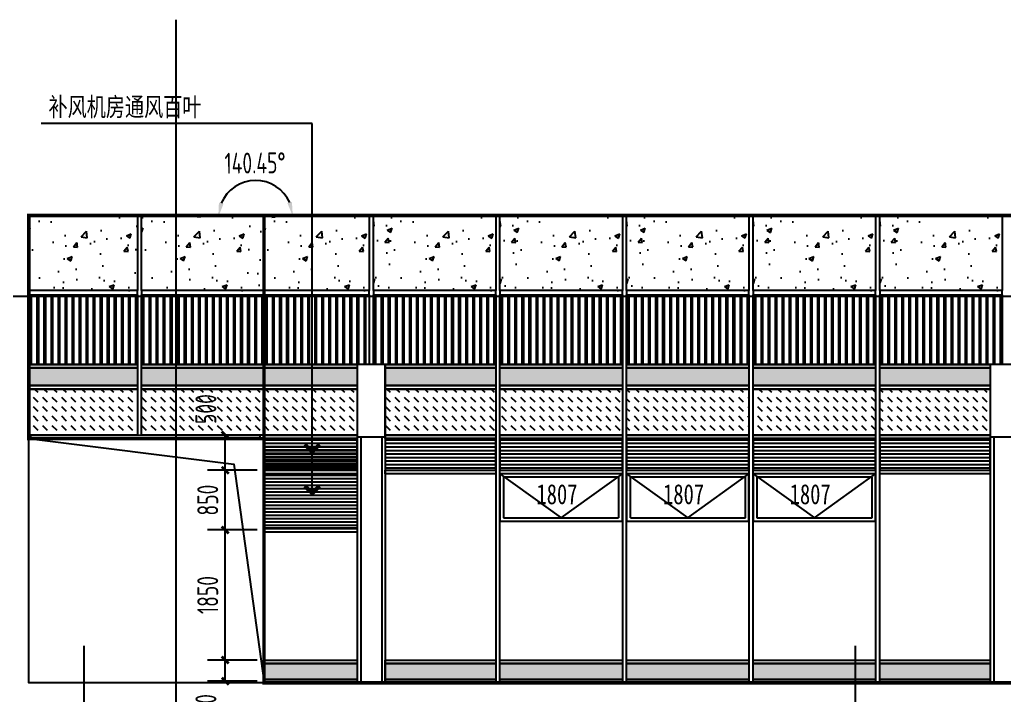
# Model space of a CAD drawing. Extents: x 72637 to 526294, y -245768 to 30884.
# Drawn here: x 334415 to 348413, y -105235 to -95624 of the extents above; entities that cross this region are included whole.
import ezdxf

# ---------------------------------------------------------------- set-up
doc = ezdxf.new("R2010")
doc.units = 0
doc.header["$LTSCALE"] = 10
doc.header["$MEASUREMENT"] = 0
doc.linetypes.add('DASH', pattern=[0.35, 0.25, -0.1])
for name, color, linetype in [('$1$05-填充_天正', 26, 'Continuous'), ('01-标注_尺寸', 124, 'Continuous'), ('01-标注_符号', 200, 'Continuous'), ('01-标注_轴线坐标', 132, 'Continuous'), ('02-TEXT_标注', 130, 'Continuous'), ('05-填充_156', 156, 'Continuous'), ('05-填充_168', 168, 'Continuous'), ('A-C_玻璃幕墙', 140, 'Continuous'), ('A-C_窗', 140, 'Continuous'), ('E-立面轮廓', 241, 'Continuous')]:
    doc.layers.add(name, color=color, linetype=linetype)
doc.layers.add('04-不打印_辅助线', color=165, linetype='Continuous', plot=False)
doc.layers.add('DIM_MODI', color=6, linetype='Continuous', plot=False)
doc.styles.add('_TCH_DIM_T3', font='ROS1', dxfattribs={"width": 0.8, "bigfont": 'JD'})
doc.styles.add('_TCH_LABEL', font='', dxfattribs={"width": 0.75})
doc.styles.add('logo-3', font='', dxfattribs={"width": 0.8})
doc.styles.get("Standard").update_dxf_attribs({"font": 'STXIHEI.TTF', "width": 0.75})
doc.styles.get('_TCH_LABEL').set_extended_font_data('SimSun')
doc.styles.get('logo-3').set_extended_font_data('SimSun')
doc.dimstyles.new('_TCH_ARCH&&100', dxfattribs={"dimtxt": 297.5, "dimasz": 100, "dimexe": 250, "dimexo": 300, "dimgap": 100, "dimtad": 1, "dimdec": 0, "dimzin": 0, "dimdsep": 46, "dimtxsty": '_TCH_DIM_T3', "dimblk": 'ARCHTICK', "dimcen": 0.09, "dimclrt": 7, "dimazin": 2, "dimtfac": 1, "dimtdec": 0, "dimtix": 1, "dimtmove": 2, "dimatfit": 3, "dimfxl": 0, "dimtolj": 1, "dimtzin": 0, "dimarcsym": 0})
doc.dimstyles.new('_TCH_ARROW&&100', dxfattribs={"dimtxt": 297.5, "dimasz": 200, "dimexe": 250, "dimexo": 300, "dimgap": 100, "dimtad": 1, "dimdec": 0, "dimzin": 0, "dimdsep": 46, "dimtxsty": '_TCH_DIM_T3', "dimcen": 0.09, "dimclrt": 7, "dimazin": 2, "dimtfac": 1, "dimtdec": 0, "dimtix": 1, "dimtmove": 2, "dimatfit": 3, "dimfxl": 0, "dimtolj": 1, "dimtzin": 0, "dimarcsym": 0})
doc.dimstyles.new('副本 ISO-1', dxfattribs={"dimtxt": 2.5, "dimasz": 1.5, "dimexe": 1.25, "dimexo": 0.625, "dimtad": 1, "dimdec": 0, "dimtxsty": 'logo-3', "dimblk": 'ARCHTICK', "dimcen": 2.5, "dimdle": 1, "dimadec": 0, "dimazin": 0, "dimtfac": 1, "dimtdec": 0, "dimtix": 1, "dimtmove": 0, "dimatfit": 3, "dimldrblk": 'AR', "dimfxl": 0, "dimarcsym": 0})

# ---------------------------------------------------------------- blocks, each defined once
blk = doc.blocks.new('*U265')
at = {"layer": 'A-C_玻璃幕墙'}
blk.add_lwpolyline([(-30, 2265), (-30, -2265), (30, -2265), (30, 2265)], dxfattribs=at)
blk = doc.blocks.new('*U266')
at = {"layer": 'A-C_玻璃幕墙', "color": 0, "linetype": 'ByBlock', "lineweight": -2, "transparency": 16777216}
for p in [(0, 0), (1800, 0), (3600, 0), (5400, 0)]:
    blk.add_blockref('*U265', p, dxfattribs=at)
blk = doc.blocks.new('A$C2E0A5E3B')
blk.add_lwpolyline([(-5, 0), (1735, 0), (1735, 675), (-5, 675)], close=True)
for points in [[(-5, 675), (865, 50)], [(865, 50), (1735, 675)]]:
    blk.add_lwpolyline(points)
at = {"linetype": 'DASH'}
blk.add_lwpolyline([(45, 50), (1685, 50), (1685, 625), (45, 625)], close=True, dxfattribs=at)
at = {"layer": '04-不打印_辅助线', "width": 0.75}
blk.add_text('1807', height=285.4, dxfattribs=at).set_placement((514, 242))
blk = doc.blocks.new('*U267')
at = {"layer": 'A-C_窗'}
blk.add_blockref('A$C2E0A5E3B', (-865, -337.5), dxfattribs=at)
blk = doc.blocks.new('*U268')
at = {"layer": 'A-C_窗', "color": 0, "linetype": 'ByBlock', "lineweight": -2, "transparency": 16777216}
blk.add_blockref('*U267', (0, 0), dxfattribs=at)
blk = doc.blocks.new('*U269')
at = {"layer": 'A-C_窗'}
blk.add_blockref('A$C2E0A5E3B', (-865, -337.5), dxfattribs=at)
blk = doc.blocks.new('*U270')
at = {"layer": 'A-C_窗', "color": 0, "linetype": 'ByBlock', "lineweight": -2, "transparency": 16777216}
blk.add_blockref('*U269', (0, 0), dxfattribs=at)
blk = doc.blocks.new('*U271')
at = {"layer": 'A-C_窗'}
blk.add_blockref('A$C2E0A5E3B', (-865, -337.5), dxfattribs=at)
blk = doc.blocks.new('*U272')
at = {"layer": 'A-C_窗', "color": 0, "linetype": 'ByBlock', "lineweight": -2, "transparency": 16777216}
blk.add_blockref('*U271', (0, 0), dxfattribs=at)
blk = doc.blocks.new('jtdyy')
at = {"layer": '05-填充_168'}
h = blk.add_hatch(color=256, dxfattribs=at)
h.dxf.hatch_style = 1
h.paths.add_polyline_path([(1570, 50), (0, 50), (0, 275), (1570, 275)])
for points in [[(1570, 275), (0, 275), (0, 325), (1570, 325)], [(1570, 50), (0, 50), (0, 275), (1570, 275)], [(1570, 0), (0, 0), (0, 50), (1570, 50)]]:
    blk.add_lwpolyline(points, close=True)
blk = doc.blocks.new('jhtdrjytd')
at = {"layer": '05-填充_156'}
h = blk.add_hatch(dxfattribs=at)
h.set_pattern_fill('_USER', color=256, scale=50, pattern_type=0)
h.set_pattern_definition([(0, (770, 50), (0, 50), [])])
h.paths.add_polyline_path([(0, 50), (1570, 50), (1570, 500), (0, 500)])
at = {"layer": '05-填充_168'}
h = blk.add_hatch(color=256, dxfattribs=at)
h.dxf.hatch_style = 1
h.paths.add_polyline_path([(1570, 1255), (0, 1255), (0, 1505), (1570, 1505)])
for points in [[(1570, 1505), (0, 1505), (0, 1555), (1570, 1555)], [(1570, 1255), (0, 1255), (0, 1505), (1570, 1505)], [(1570, 1205), (0, 1205), (0, 1255), (1570, 1255)], [(1570, 500), (0, 500), (0, 550), (1570, 550)], [(0, 50), (1570, 50), (1570, 500), (0, 500)], [(1570, 0), (0, 0), (0, 50), (1570, 50)]]:
    blk.add_lwpolyline(points, close=True)
blk = doc.blocks.new('*U273')
at = {"layer": 'A-C_玻璃幕墙'}
for name, p in [('jhtdrjytd', (-785, 710)), ('jtdyy', (-785, -2265))]:
    blk.add_blockref(name, p, dxfattribs=at)
blk = doc.blocks.new('*U274')
at = {"layer": 'A-C_玻璃幕墙', "color": 0, "linetype": 'ByBlock', "lineweight": -2, "transparency": 16777216}
for p in [(0, 0), (7030, 0)]:
    blk.add_blockref('*U273', p, dxfattribs=at)
blk = doc.blocks.new('jhkuyfuk')
blk.add_lwpolyline([(-200, 0), (200, 0), (200, 4530), (-200, 4530)], close=True)
for points in [[(-200, 3500), (200, 3500)], [(-150, 3500), (-150, 0)], [(150, 3500), (150, 0)]]:
    blk.add_lwpolyline(points)
blk = doc.blocks.new('*U275')
at = {"layer": 'A-C_玻璃幕墙', "rotation": 201.4591234524463}
blk.add_blockref('jhkuyfuk', (-829, 2108), dxfattribs=at)
blk = doc.blocks.new('*U276')
at = {"color": 0, "linetype": 'ByBlock', "lineweight": -2, "transparency": 16777216}
for p in [(0, 0), (-8376, -3293)]:
    blk.add_blockref('*U275', p, dxfattribs=at)
blk = doc.blocks.new('*U252')
at = {"layer": '05-填充_156'}
h = blk.add_hatch(dxfattribs=at)
h.set_pattern_fill('_USER', color=256, scale=100, angle=90, pattern_type=0)
h.set_pattern_definition([(90, (-185.51, 940), (-100, 6e-15), [])])
h.paths.add_polyline_path([(0, 990), (1494, 990), (1494, 0), (0, 0)])
h = blk.add_hatch(dxfattribs=at)
h.set_pattern_fill('_USER', color=256, scale=100, angle=90, pattern_type=0)
h.set_pattern_definition([(90, (-165.51, 940), (-100, 6e-15), [])])
h.paths.add_polyline_path([(0, 990), (1494, 990), (1494, 0), (0, 0)])
for points in [[(1494, 1050), (0, 1050), (0, 2120), (1494, 2120)], [(0, 990), (1494, 990), (1494, 1050), (0, 1050)], [(0, 990), (1494, 990), (1494, 0), (0, 0)]]:
    blk.add_lwpolyline(points, close=True)
blk = doc.blocks.new('*U253')
at = {"layer": '05-填充_168'}
h = blk.add_hatch(color=256, dxfattribs=at)
h.dxf.hatch_style = 1
h.paths.add_polyline_path([(1324, 50), (0, 50), (0, 275), (1324, 275)])
for points in [[(1324, 275), (0, 275), (0, 325), (1324, 325)], [(1324, 50), (0, 50), (0, 275), (1324, 275)], [(1324, 0), (0, 0), (0, 50), (1324, 50)]]:
    blk.add_lwpolyline(points, close=True)
blk = doc.blocks.new('*U254')
at = {"layer": '05-填充_156'}
h = blk.add_hatch(dxfattribs=at)
h.set_pattern_fill('_USER', color=256, scale=50, pattern_type=0)
h.set_pattern_definition([(0, (524.485, 50), (0, 50), [])])
h.paths.add_polyline_path([(0, 50), (1324, 50), (1324, 500), (0, 500)])
at = {"layer": '05-填充_168'}
h = blk.add_hatch(color=256, dxfattribs=at)
h.dxf.hatch_style = 1
h.paths.add_polyline_path([(1324, 1255), (0, 1255), (0, 1505), (1324, 1505)])
for points in [[(1324, 1505), (0, 1505), (0, 1555), (1324, 1555)], [(1324, 1255), (0, 1255), (0, 1505), (1324, 1505)], [(1324, 1205), (0, 1205), (0, 1255), (1324, 1255)], [(1324, 500), (0, 500), (0, 550), (1324, 550)], [(0, 50), (1324, 50), (1324, 500), (0, 500)], [(1324, 0), (0, 0), (0, 50), (1324, 50)]]:
    blk.add_lwpolyline(points, close=True)
blk = doc.blocks.new('*U234')
at = {"layer": '05-填充_156'}
h = blk.add_hatch(dxfattribs=at)
h.set_pattern_fill('_USER', color=256, scale=100, angle=90, pattern_type=0)
h.set_pattern_definition([(90, (60, 940), (-100, 6e-15), [])])
h.paths.add_polyline_path([(0, 990), (1740, 990), (1740, 0), (0, 0)])
h = blk.add_hatch(dxfattribs=at)
h.set_pattern_fill('_USER', color=256, scale=100, angle=90, pattern_type=0)
h.set_pattern_definition([(90, (80, 940), (-100, 6e-15), [])])
h.paths.add_polyline_path([(0, 990), (1740, 990), (1740, 0), (0, 0)])
for points in [[(1740, 1050), (0, 1050), (0, 2120), (1740, 2120)], [(0, 990), (1740, 990), (1740, 1050), (0, 1050)], [(0, 990), (1740, 990), (1740, 0), (0, 0)]]:
    blk.add_lwpolyline(points, close=True)
blk = doc.blocks.new('*U148')
at = {"layer": '05-填充_156'}
h = blk.add_hatch(dxfattribs=at)
h.set_pattern_fill('DASH', color=256, scale=100, angle=315)
h.set_pattern_definition([(315, (-155019.49, 99447.835), (134.70384, -3e-14), [95.25, -95.25])])
h.paths.add_polyline_path([(0, 655), (1570, 655), (1570, 0), (0, 0)])
blk.add_lwpolyline([(0, 655), (1570, 655), (1570, 0), (0, 0)], close=True)
blk = doc.blocks.new('*U392')
at = {"layer": '05-填充_156'}
h = blk.add_hatch(dxfattribs=at)
h.set_pattern_fill('DASH', color=256, scale=100, angle=315)
h.set_pattern_definition([(315, (-155265, 99447.835), (134.70384, -3e-14), [95.25, -95.25])])
h.paths.add_polyline_path([(0, 655), (1324, 655), (1324, 0), (0, 0)])
blk.add_lwpolyline([(0, 655), (1324, 655), (1324, 0), (0, 0)], close=True)
blk = doc.blocks.new('*U394')
at = {"layer": '05-填充_156'}
h = blk.add_hatch(dxfattribs=at)
h.set_pattern_fill('DASH', color=256, scale=100, angle=315)
h.set_pattern_definition([(315, (-154849.49, 99447.835), (134.70384, -3e-14), [95.25, -95.25])])
h.paths.add_polyline_path([(0, 655), (1740, 655), (1740, 0), (0, 0)])
blk.add_lwpolyline([(0, 655), (1740, 655), (1740, 0), (0, 0)], close=True)
blk = doc.blocks.new('*U407')
at = {"layer": '05-填充_156'}
h = blk.add_hatch(dxfattribs=at)
h.set_pattern_fill('_USER', color=256, scale=100, angle=90, pattern_type=0)
h.set_pattern_definition([(90, (-135.19, 940), (-100, 6e-15), [])])
h.paths.add_polyline_path([(0, 990), (1545, 990), (1545, 0), (0, 0)])
h = blk.add_hatch(dxfattribs=at)
h.set_pattern_fill('_USER', color=256, scale=100, angle=90, pattern_type=0)
h.set_pattern_definition([(90, (-115.19, 940), (-100, 6e-15), [])])
h.paths.add_polyline_path([(0, 990), (1545, 990), (1545, 0), (0, 0)])
for points in [[(1545, 1050), (0, 1050), (0, 2120), (1545, 2120)], [(0, 990), (1545, 990), (1545, 1050), (0, 1050)], [(0, 990), (1545, 990), (1545, 0), (0, 0)]]:
    blk.add_lwpolyline(points, close=True)
blk = doc.blocks.new('*U406')
at = {"layer": '05-填充_156'}
h = blk.add_hatch(dxfattribs=at)
h.set_pattern_fill('DASH', color=256, scale=100, angle=315)
h.set_pattern_definition([(315, (-155044.68, 99447.835), (134.70384, -3e-14), [95.25, -95.25])])
h.paths.add_polyline_path([(0, 655), (1545, 655), (1545, 0), (0, 0)])
blk.add_lwpolyline([(0, 655), (1545, 655), (1545, 0), (0, 0)], close=True)
blk = doc.blocks.new('*U409')
at = {"layer": '05-填充_168'}
h = blk.add_hatch(color=256, dxfattribs=at)
h.dxf.hatch_style = 1
h.paths.add_polyline_path([(-190225, 31814), (-191770, 31814), (-191770, 32064), (-190225, 32064)])
for points in [[(-190225, 32064), (-191770, 32064), (-191770, 32114), (-190225, 32114)], [(-190225, 31814), (-191770, 31814), (-191770, 32064), (-190225, 32064)], [(-190225, 31764), (-191770, 31764), (-191770, 31814), (-190225, 31814)]]:
    blk.add_lwpolyline(points, close=True)
blk = doc.blocks.new('*U410')
at = {"layer": '05-填充_168'}
h = blk.add_hatch(color=256, dxfattribs=at)
h.dxf.hatch_style = 1
h.paths.add_polyline_path([(-190030, 31814), (-191770, 31814), (-191770, 32064), (-190030, 32064)])
for points in [[(-190030, 32064), (-191770, 32064), (-191770, 32114), (-190030, 32114)], [(-190030, 31814), (-191770, 31814), (-191770, 32064), (-190030, 32064)], [(-190030, 31764), (-191770, 31764), (-191770, 31814), (-190030, 31814)]]:
    blk.add_lwpolyline(points, close=True)
blk = doc.blocks.new('*U430')
at = {"layer": 'A-C_玻璃幕墙', "rotation": 201.4591234524463}
blk.add_blockref('jhkuyfuk', (-829, 2108), dxfattribs=at)
blk = doc.blocks.new('*U431')
at = {"color": 0, "linetype": 'ByBlock', "lineweight": -2, "transparency": 16777216}
blk.add_blockref('*U430', (0, 0), dxfattribs=at)
blk = doc.blocks.new('*U167')
at = {"layer": '05-填充_168'}
h = blk.add_hatch(color=256, dxfattribs=at)
h.dxf.hatch_style = 1
h.paths.add_polyline_path([(1740, 50), (0, 50), (0, 275), (1740, 275)])
for points in [[(1740, 275), (0, 275), (0, 325), (1740, 325)], [(1740, 50), (0, 50), (0, 275), (1740, 275)], [(1740, 0), (0, 0), (0, 50), (1740, 50)]]:
    blk.add_lwpolyline(points, close=True)
blk = doc.blocks.new('*U190')
at = {"layer": '05-填充_156'}
h = blk.add_hatch(dxfattribs=at)
h.set_pattern_fill('_USER', color=256, scale=50, pattern_type=0)
h.set_pattern_definition([(0, (940, 50), (0, 50), [])])
h.paths.add_polyline_path([(0, 50), (1740, 50), (1740, 500), (0, 500)])
at = {"layer": '05-填充_168'}
h = blk.add_hatch(color=256, dxfattribs=at)
h.dxf.hatch_style = 1
h.paths.add_polyline_path([(1740, 1255), (0, 1255), (0, 1505), (1740, 1505)])
for points in [[(1740, 1505), (0, 1505), (0, 1555), (1740, 1555)], [(1740, 1255), (0, 1255), (0, 1505), (1740, 1505)], [(1740, 1205), (0, 1205), (0, 1255), (1740, 1255)], [(1740, 500), (0, 500), (0, 550), (1740, 550)], [(0, 50), (1740, 50), (1740, 500), (0, 500)], [(1740, 0), (0, 0), (0, 50), (1740, 50)]]:
    blk.add_lwpolyline(points, close=True)
blk = doc.blocks.new('*U144')
at = {"layer": '05-填充_156'}
h = blk.add_hatch(dxfattribs=at)
h.set_pattern_fill('DASH', color=256, scale=100, angle=315)
h.set_pattern_definition([(315, (-154849.49, 99447.835), (134.70384, -3e-14), [95.25, -95.25])])
h.paths.add_polyline_path([(0, 655), (1740, 655), (1740, 0), (0, 0)])
blk.add_lwpolyline([(0, 655), (1740, 655), (1740, 0), (0, 0)], close=True)
blk = doc.blocks.new('*U2242')
at = {"layer": 'A-C_玻璃幕墙'}
for name, p in [('*U190', (-870, 710)), ('*U144', (-870, 1260)), ('*U167', (-870, -2265))]:
    blk.add_blockref(name, p, dxfattribs=at)
blk = doc.blocks.new('*U2243')
at = {"color": 0, "linetype": 'ByBlock', "lineweight": -2, "transparency": 16777216}
for p in [(0, 0), (1800, 0), (3600, 0)]:
    blk.add_blockref('*U2242', p, dxfattribs=at)
blk = doc.blocks.new('_ArchTick')
at = {"color": 0, "linetype": 'ByBlock', "const_width": 0.4}
blk.add_lwpolyline([(-0.5, -0.5), (0.5, 0.5)], dxfattribs=at)
blk = doc.blocks.new('*X11')
at = {"color": 0}
for p, q in [((-1012.3116, 1692.7221), (-1012.3116, 1692.7226)), ((-1012.3115, 1692.7227), (-1012.2838, 1692.7227)), ((-1012.3111, 1692.7217), (-1012.2828, 1692.7217)), ((-1012.3106, 1692.7211), (-1012.3106, 1692.7236)), ((-1012.3105, 1692.7237), (-1012.2848, 1692.7237)), ((-1012.3101, 1692.7207), (-1012.2818, 1692.7207)), ((-1012.3096, 1692.7201), (-1012.3096, 1692.7246)), ((-1012.3095, 1692.7247), (-1012.2858, 1692.7247)), ((-1012.3091, 1692.7197), (-1012.2808, 1692.7197)), ((-1012.3086, 1692.7191), (-1012.3086, 1692.7256)), ((-1012.3085, 1692.7257), (-1012.2868, 1692.7257)), ((-1012.3081, 1692.7187), (-1012.2798, 1692.7187)), ((-1012.3076, 1692.7181), (-1012.3076, 1692.7266)), ((-1012.3075, 1692.7267), (-1012.2878, 1692.7267)), ((-1012.3071, 1692.7177), (-1012.2788, 1692.7177)), ((-1012.3066, 1692.7171), (-1012.3066, 1692.7276)), ((-1012.3065, 1692.7277), (-1012.2888, 1692.7277)), ((-1012.3061, 1692.7167), (-1012.2778, 1692.7167)), ((-1012.3056, 1692.7161), (-1012.3056, 1692.7286)), ((-1012.3055, 1692.7287), (-1012.2898, 1692.7287)), ((-1012.3051, 1692.7157), (-1012.2768, 1692.7157)), ((-1012.3046, 1692.7151), (-1012.3046, 1692.7296)), ((-1012.3045, 1692.7297), (-1012.2908, 1692.7297)), ((-1012.3041, 1692.7147), (-1012.2758, 1692.7147)), ((-1012.3036, 1692.7141), (-1012.3036, 1692.7306)), ((-1012.3035, 1692.7307), (-1012.2918, 1692.7307)), ((-1012.3031, 1692.7137), (-1012.2748, 1692.7137)), ((-1012.3026, 1692.7131), (-1012.3026, 1692.7316)), ((-1012.3025, 1692.7317), (-1012.2928, 1692.7317)), ((-1012.3021, 1692.7127), (-1012.2738, 1692.7127)), ((-1012.3016, 1692.7121), (-1012.3016, 1692.7326)), ((-1012.3015, 1692.7327), (-1012.2938, 1692.7327)), ((-1012.3011, 1692.7117), (-1012.2728, 1692.7117)), ((-1012.3006, 1692.7111), (-1012.3006, 1692.7336)), ((-1012.3005, 1692.7337), (-1012.2948, 1692.7337)), ((-1012.3001, 1692.7107), (-1012.2718, 1692.7107)), ((-1012.2996, 1692.7101), (-1012.2996, 1692.7346)), ((-1012.2995, 1692.7347), (-1012.2958, 1692.7347)), ((-1012.2991, 1692.7097), (-1012.2708, 1692.7097)), ((-1012.2986, 1692.7091), (-1012.2986, 1692.7356)), ((-1012.2985, 1692.7357), (-1012.2968, 1692.7357)), ((-1012.2981, 1692.7087), (-1012.2698, 1692.7087)), ((-1012.2976, 1692.7081), (-1012.2976, 1692.7364)), ((-1012.2971, 1692.7077), (-1012.2688, 1692.7077)), ((-1012.2966, 1692.7071), (-1012.2966, 1692.7354)), ((-1012.2961, 1692.7067), (-1012.2678, 1692.7067)), ((-1012.2956, 1692.7061), (-1012.2956, 1692.7344)), ((-1012.2951, 1692.7057), (-1012.2668, 1692.7057)), ((-1012.2946, 1692.7051), (-1012.2946, 1692.7334)), ((-1012.2941, 1692.7047), (-1012.2658, 1692.7047)), ((-1012.2936, 1692.7041), (-1012.2936, 1692.7324)), ((-1012.2931, 1692.7037), (-1012.2648, 1692.7037)), ((-1012.2926, 1692.7031), (-1012.2926, 1692.7314)), ((-1012.2921, 1692.7027), (-1012.2638, 1692.7027)), ((-1012.2916, 1692.7021), (-1012.2916, 1692.7304)), ((-1012.2911, 1692.7017), (-1012.2628, 1692.7017)), ((-1012.2906, 1692.7011), (-1012.2906, 1692.7294)), ((-1012.2901, 1692.7007), (-1012.2618, 1692.7007)), ((-1012.2896, 1692.7001), (-1012.2896, 1692.7284)), ((-1012.2891, 1692.6997), (-1012.2608, 1692.6997)), ((-1012.2886, 1692.6991), (-1012.2886, 1692.7274)), ((-1012.2881, 1692.6987), (-1012.2598, 1692.6987)), ((-1012.2876, 1692.6981), (-1012.2876, 1692.7264)), ((-1012.2871, 1692.6977), (-1012.2588, 1692.6977)), ((-1012.2866, 1692.6971), (-1012.2866, 1692.7254)), ((-1012.2861, 1692.6967), (-1012.2578, 1692.6967)), ((-1012.2856, 1692.6961), (-1012.2856, 1692.7244)), ((-1012.2851, 1692.6957), (-1012.2568, 1692.6957)), ((-1012.2846, 1692.6951), (-1012.2846, 1692.7234)), ((-1012.2841, 1692.6947), (-1012.2558, 1692.6947)), ((-1012.2836, 1692.6941), (-1012.2836, 1692.7224)), ((-1012.2831, 1692.6937), (-1012.2548, 1692.6937)), ((-1012.2826, 1692.6931), (-1012.2826, 1692.7214)), ((-1012.2821, 1692.6927), (-1012.2538, 1692.6927)), ((-1012.2816, 1692.6921), (-1012.2816, 1692.7204)), ((-1012.2811, 1692.6917), (-1012.2528, 1692.6917)), ((-1012.2806, 1692.6911), (-1012.2806, 1692.7194)), ((-1012.2801, 1692.6907), (-1012.2518, 1692.6907)), ((-1012.2796, 1692.6901), (-1012.2796, 1692.7184)), ((-1012.2791, 1692.6897), (-1012.2508, 1692.6897)), ((-1012.2786, 1692.6891), (-1012.2786, 1692.7174)), ((-1012.2781, 1692.6887), (-1012.2498, 1692.6887)), ((-1012.2776, 1692.6881), (-1012.2776, 1692.7164)), ((-1012.2771, 1692.6877), (-1012.2488, 1692.6877)), ((-1012.2766, 1692.6871), (-1012.2766, 1692.7154)), ((-1012.2761, 1692.6867), (-1012.2478, 1692.6867)), ((-1012.2756, 1692.6861), (-1012.2756, 1692.7144)), ((-1012.2751, 1692.6857), (-1012.2468, 1692.6857)), ((-1012.2746, 1692.6851), (-1012.2746, 1692.7134)), ((-1012.2741, 1692.6847), (-1012.2458, 1692.6847)), ((-1012.2736, 1692.6841), (-1012.2736, 1692.7124)), ((-1012.2731, 1692.6837), (-1012.2448, 1692.6837)), ((-1012.2726, 1692.6831), (-1012.2726, 1692.7114)), ((-1012.2721, 1692.6827), (-1012.2438, 1692.6827)), ((-1012.2716, 1692.6821), (-1012.2716, 1692.7104)), ((-1012.2711, 1692.6817), (-1012.2428, 1692.6817)), ((-1012.2706, 1692.6811), (-1012.2706, 1692.7094)), ((-1012.2701, 1692.6807), (-1012.2418, 1692.6807)), ((-1012.2696, 1692.6801), (-1012.2696, 1692.7084)), ((-1012.2691, 1692.6797), (-1012.2408, 1692.6797)), ((-1012.2686, 1692.6791), (-1012.2686, 1692.7074)), ((-1012.2681, 1692.6787), (-1012.2398, 1692.6787)), ((-1012.2676, 1692.6781), (-1012.2676, 1692.7064)), ((-1012.2671, 1692.6777), (-1012.2388, 1692.6777)), ((-1012.2666, 1692.6771), (-1012.2666, 1692.7054)), ((-1012.2661, 1692.6767), (-1012.2378, 1692.6767)), ((-1012.2656, 1692.6761), (-1012.2656, 1692.7044)), ((-1012.2651, 1692.6757), (-1012.2368, 1692.6757)), ((-1012.2646, 1692.6751), (-1012.2646, 1692.7034)), ((-1012.2641, 1692.6747), (-1012.2358, 1692.6747)), ((-1012.2636, 1692.6741), (-1012.2636, 1692.7024)), ((-1012.2636, 1692.6657), (-1012.2353, 1692.6657)), ((-1012.2636, 1692.6374), (-1012.2636, 1692.6657)), ((-1012.2631, 1692.6737), (-1012.2348, 1692.6737)), ((-1012.2626, 1692.6731), (-1012.2626, 1692.7014)), ((-1012.2626, 1692.6667), (-1012.2343, 1692.6667)), ((-1012.2626, 1692.6384), (-1012.2626, 1692.6667)), ((-1012.2621, 1692.6727), (-1012.2338, 1692.6727)), ((-1012.2616, 1692.6721), (-1012.2616, 1692.7004)), ((-1012.2616, 1692.6677), (-1012.2333, 1692.6677)), ((-1012.2616, 1692.6394), (-1012.2616, 1692.6677)), ((-1012.2611, 1692.6717), (-1012.2328, 1692.6717)), ((-1012.2606, 1692.6711), (-1012.2606, 1692.6994)), ((-1012.2606, 1692.6687), (-1012.2323, 1692.6687)), ((-1012.2606, 1692.6404), (-1012.2606, 1692.6687)), ((-1012.2601, 1692.6707), (-1012.2318, 1692.6707)), ((-1012.2596, 1692.6701), (-1012.2596, 1692.6984)), ((-1012.2596, 1692.6697), (-1012.2313, 1692.6697)), ((-1012.2596, 1692.6414), (-1012.2596, 1692.6697)), ((-1012.2586, 1692.6424), (-1012.2586, 1692.6974)), ((-1012.2576, 1692.6434), (-1012.2576, 1692.6964)), ((-1012.2566, 1692.6444), (-1012.2566, 1692.6954)), ((-1012.2556, 1692.6454), (-1012.2556, 1692.6944)), ((-1012.2546, 1692.6464), (-1012.2546, 1692.6934)), ((-1012.2536, 1692.6474), (-1012.2536, 1692.6924)), ((-1012.2526, 1692.6484), (-1012.2526, 1692.6914)), ((-1012.2516, 1692.6494), (-1012.2516, 1692.6904)), ((-1012.2506, 1692.6504), (-1012.2506, 1692.6894)), ((-1012.2496, 1692.6514), (-1012.2496, 1692.6884)), ((-1012.2486, 1692.6524), (-1012.2486, 1692.6874)), ((-1012.2476, 1692.6534), (-1012.2476, 1692.6864)), ((-1012.2466, 1692.6544), (-1012.2466, 1692.6854)), ((-1012.2456, 1692.6554), (-1012.2456, 1692.6844)), ((-1012.2446, 1692.6564), (-1012.2446, 1692.6834)), ((-1012.2436, 1692.6574), (-1012.2436, 1692.6824)), ((-1012.2426, 1692.6584), (-1012.2426, 1692.6814)), ((-1012.2416, 1692.6594), (-1012.2416, 1692.6804)), ((-1012.2406, 1692.6604), (-1012.2406, 1692.6794)), ((-1012.2396, 1692.6614), (-1012.2396, 1692.6784)), ((-1012.2386, 1692.6624), (-1012.2386, 1692.6774)), ((-1012.2376, 1692.6634), (-1012.2376, 1692.6764)), ((-1012.2366, 1692.6644), (-1012.2366, 1692.6754)), ((-1012.2356, 1692.6654), (-1012.2356, 1692.6744)), ((-1012.2346, 1692.6664), (-1012.2346, 1692.6734)), ((-1012.2336, 1692.6674), (-1012.2336, 1692.6724)), ((-1012.2326, 1692.6684), (-1012.2326, 1692.6714)), ((-1012.2316, 1692.6694), (-1012.2316, 1692.6704)), ((-1012.3116, 1692.6177), (-1012.2833, 1692.6177)), ((-1012.3116, 1692.6172), (-1012.3116, 1692.6177)), ((-1012.3111, 1692.6167), (-1012.2843, 1692.6167)), ((-1012.3106, 1692.6187), (-1012.2823, 1692.6187)), ((-1012.3106, 1692.6162), (-1012.3106, 1692.6187)), ((-1012.3101, 1692.6157), (-1012.2853, 1692.6157)), ((-1012.3096, 1692.6197), (-1012.2813, 1692.6197)), ((-1012.3096, 1692.6152), (-1012.3096, 1692.6197)), ((-1012.3091, 1692.6147), (-1012.2863, 1692.6147)), ((-1012.3086, 1692.6207), (-1012.2803, 1692.6207)), ((-1012.3086, 1692.6142), (-1012.3086, 1692.6207)), ((-1012.3081, 1692.6137), (-1012.2873, 1692.6137)), ((-1012.3076, 1692.6217), (-1012.2793, 1692.6217)), ((-1012.3076, 1692.6132), (-1012.3076, 1692.6217)), ((-1012.3071, 1692.6127), (-1012.2883, 1692.6127)), ((-1012.3066, 1692.6227), (-1012.2783, 1692.6227)), ((-1012.3066, 1692.6122), (-1012.3066, 1692.6227)), ((-1012.3061, 1692.6117), (-1012.2893, 1692.6117)), ((-1012.3056, 1692.6237), (-1012.2773, 1692.6237)), ((-1012.3056, 1692.6112), (-1012.3056, 1692.6237)), ((-1012.3051, 1692.6107), (-1012.2903, 1692.6107)), ((-1012.3046, 1692.6247), (-1012.2763, 1692.6247)), ((-1012.3046, 1692.6102), (-1012.3046, 1692.6247)), ((-1012.3041, 1692.6097), (-1012.2913, 1692.6097)), ((-1012.3036, 1692.6257), (-1012.2753, 1692.6257)), ((-1012.3036, 1692.6092), (-1012.3036, 1692.6257)), ((-1012.3031, 1692.6087), (-1012.2923, 1692.6087)), ((-1012.3026, 1692.6267), (-1012.2743, 1692.6267)), ((-1012.3026, 1692.6082), (-1012.3026, 1692.6267)), ((-1012.3021, 1692.6077), (-1012.2933, 1692.6077)), ((-1012.3016, 1692.6277), (-1012.2733, 1692.6277)), ((-1012.3016, 1692.6072), (-1012.3016, 1692.6277)), ((-1012.3011, 1692.6067), (-1012.2943, 1692.6067)), ((-1012.3006, 1692.6287), (-1012.2723, 1692.6287)), ((-1012.3006, 1692.6062), (-1012.3006, 1692.6287)), ((-1012.3001, 1692.6057), (-1012.2953, 1692.6057)), ((-1012.2996, 1692.6297), (-1012.2713, 1692.6297)), ((-1012.2996, 1692.6052), (-1012.2996, 1692.6297)), ((-1012.2991, 1692.6047), (-1012.2963, 1692.6047)), ((-1012.2986, 1692.6307), (-1012.2703, 1692.6307)), ((-1012.2986, 1692.6042), (-1012.2986, 1692.6307)), ((-1012.2981, 1692.6037), (-1012.2973, 1692.6037)), ((-1012.2976, 1692.6317), (-1012.2693, 1692.6317)), ((-1012.2976, 1692.6034), (-1012.2976, 1692.6317)), ((-1012.2966, 1692.6327), (-1012.2683, 1692.6327)), ((-1012.2966, 1692.6044), (-1012.2966, 1692.6327)), ((-1012.2956, 1692.6337), (-1012.2673, 1692.6337)), ((-1012.2956, 1692.6054), (-1012.2956, 1692.6337)), ((-1012.2946, 1692.6347), (-1012.2663, 1692.6347)), ((-1012.2946, 1692.6064), (-1012.2946, 1692.6347)), ((-1012.2936, 1692.6357), (-1012.2653, 1692.6357)), ((-1012.2936, 1692.6074), (-1012.2936, 1692.6357)), ((-1012.2926, 1692.6367), (-1012.2643, 1692.6367)), ((-1012.2926, 1692.6084), (-1012.2926, 1692.6367)), ((-1012.2916, 1692.6377), (-1012.2633, 1692.6377)), ((-1012.2916, 1692.6094), (-1012.2916, 1692.6377)), ((-1012.2906, 1692.6387), (-1012.2623, 1692.6387)), ((-1012.2906, 1692.6104), (-1012.2906, 1692.6387)), ((-1012.2896, 1692.6397), (-1012.2613, 1692.6397)), ((-1012.2896, 1692.6114), (-1012.2896, 1692.6397)), ((-1012.2886, 1692.6407), (-1012.2603, 1692.6407)), ((-1012.2886, 1692.6124), (-1012.2886, 1692.6407)), ((-1012.2876, 1692.6417), (-1012.2593, 1692.6417)), ((-1012.2876, 1692.6134), (-1012.2876, 1692.6417)), ((-1012.2866, 1692.6427), (-1012.2583, 1692.6427)), ((-1012.2866, 1692.6144), (-1012.2866, 1692.6427)), ((-1012.2856, 1692.6437), (-1012.2573, 1692.6437)), ((-1012.2856, 1692.6154), (-1012.2856, 1692.6437)), ((-1012.2846, 1692.6447), (-1012.2563, 1692.6447)), ((-1012.2846, 1692.6164), (-1012.2846, 1692.6447)), ((-1012.2836, 1692.6457), (-1012.2553, 1692.6457)), ((-1012.2836, 1692.6174), (-1012.2836, 1692.6457)), ((-1012.2826, 1692.6467), (-1012.2543, 1692.6467)), ((-1012.2826, 1692.6184), (-1012.2826, 1692.6467)), ((-1012.2816, 1692.6477), (-1012.2533, 1692.6477)), ((-1012.2816, 1692.6194), (-1012.2816, 1692.6477)), ((-1012.2806, 1692.6487), (-1012.2523, 1692.6487)), ((-1012.2806, 1692.6204), (-1012.2806, 1692.6487)), ((-1012.2796, 1692.6497), (-1012.2513, 1692.6497)), ((-1012.2796, 1692.6214), (-1012.2796, 1692.6497)), ((-1012.2786, 1692.6507), (-1012.2503, 1692.6507)), ((-1012.2786, 1692.6224), (-1012.2786, 1692.6507)), ((-1012.2776, 1692.6517), (-1012.2493, 1692.6517)), ((-1012.2776, 1692.6234), (-1012.2776, 1692.6517)), ((-1012.2766, 1692.6527), (-1012.2483, 1692.6527)), ((-1012.2766, 1692.6244), (-1012.2766, 1692.6527)), ((-1012.2756, 1692.6537), (-1012.2473, 1692.6537)), ((-1012.2756, 1692.6254), (-1012.2756, 1692.6537)), ((-1012.2746, 1692.6547), (-1012.2463, 1692.6547)), ((-1012.2746, 1692.6264), (-1012.2746, 1692.6547)), ((-1012.2736, 1692.6557), (-1012.2453, 1692.6557)), ((-1012.2736, 1692.6274), (-1012.2736, 1692.6557)), ((-1012.2726, 1692.6567), (-1012.2443, 1692.6567)), ((-1012.2726, 1692.6284), (-1012.2726, 1692.6567)), ((-1012.2716, 1692.6577), (-1012.2433, 1692.6577)), ((-1012.2716, 1692.6294), (-1012.2716, 1692.6577)), ((-1012.2706, 1692.6587), (-1012.2423, 1692.6587)), ((-1012.2706, 1692.6304), (-1012.2706, 1692.6587)), ((-1012.2696, 1692.6597), (-1012.2413, 1692.6597)), ((-1012.2696, 1692.6314), (-1012.2696, 1692.6597)), ((-1012.2686, 1692.6607), (-1012.2403, 1692.6607)), ((-1012.2686, 1692.6324), (-1012.2686, 1692.6607)), ((-1012.2676, 1692.6617), (-1012.2393, 1692.6617)), ((-1012.2676, 1692.6334), (-1012.2676, 1692.6617)), ((-1012.2666, 1692.6627), (-1012.2383, 1692.6627)), ((-1012.2666, 1692.6344), (-1012.2666, 1692.6627)), ((-1012.2656, 1692.6637), (-1012.2373, 1692.6637)), ((-1012.2656, 1692.6354), (-1012.2656, 1692.6637)), ((-1012.2646, 1692.6647), (-1012.2363, 1692.6647)), ((-1012.2646, 1692.6364), (-1012.2646, 1692.6647))]:
    blk.add_line(p, q, dxfattribs=at)
blk = doc.blocks.new('A-ARROW')
blk.add_lwpolyline([(0.0808, 0.0525), (0.0666, 0.0666), (0, 0), (0.0666, -0.0666), (0.0808, -0.0525), (0.0283, 0)], close=True)
at = {"rotation": 180}
blk.add_blockref('*X11', (-1012.2311, 1692.6699), dxfattribs=at)
blk = doc.blocks.new('AR')
at = {"xscale": -21.59999999986031, "yscale": 21.59999999999127, "zscale": 21.6, "rotation": 359.9999997162888}
blk.add_blockref('A-ARROW', (0, 0), dxfattribs=at)
blk = doc.blocks.new('*D2597')
at = {"layer": '01-标注_尺寸', "color": 0, "lineweight": -2, "transparency": 16777216}
for p, q in [((337789, -101533), (337087, -101533)), ((337337, -102033), (337337, -101533)), ((337789, -102033), (337087, -102033))]:
    blk.add_line(p, q, dxfattribs=at)
at = {"layer": 'Defpoints', "color": 0, "transparency": 16777216}
for p in [(337337, -101533), (338089, -101533), (338089, -102033)]:
    blk.add_point(p, dxfattribs=at)
at = {"layer": '01-标注_尺寸', "color": 0, "lineweight": -2, "transparency": 16777216, "xscale": 100, "yscale": 100, "zscale": 100}
for p, rotation in [((337337, -101533), 90), ((337337, -102033), 270)]:
    blk.add_blockref('_ArchTick', p, dxfattribs=dict(at, rotation=rotation))
at = {"layer": '01-标注_尺寸', "color": 7, "transparency": 16777216, "insert": (337062, -101163), "char_height": 297.5, "attachment_point": 5, "rotation": 90, "style": '_TCH_DIM_T3'}
blk.add_mtext('\\A1;500', dxfattribs=at)
blk = doc.blocks.new('*D2598')
at = {"layer": '01-标注_尺寸', "color": 0, "lineweight": -2, "transparency": 16777216}
for p, q in [((337789, -102033), (337087, -102033)), ((337337, -102883), (337337, -102033)), ((337789, -102883), (337087, -102883))]:
    blk.add_line(p, q, dxfattribs=at)
at = {"layer": 'Defpoints', "color": 0, "transparency": 16777216}
for p in [(337337, -102033), (338089, -102033), (338089, -102883)]:
    blk.add_point(p, dxfattribs=at)
at = {"layer": '01-标注_尺寸', "color": 0, "lineweight": -2, "transparency": 16777216, "xscale": 100, "yscale": 100, "zscale": 100}
for p, rotation in [((337337, -102033), 90), ((337337, -102883), 270)]:
    blk.add_blockref('_ArchTick', p, dxfattribs=dict(at, rotation=rotation))
at = {"layer": '01-标注_尺寸', "color": 7, "transparency": 16777216, "insert": (337088, -102458), "char_height": 297.5, "attachment_point": 5, "rotation": 90, "style": '_TCH_DIM_T3'}
blk.add_mtext('\\A1;850', dxfattribs=at)
blk = doc.blocks.new('*D2599')
at = {"layer": '01-标注_尺寸', "color": 0, "lineweight": -2, "transparency": 16777216}
for p, q in [((337789, -102883), (337087, -102883)), ((337337, -104733), (337337, -102883)), ((337789, -104733), (337087, -104733))]:
    blk.add_line(p, q, dxfattribs=at)
at = {"layer": 'Defpoints', "color": 0, "transparency": 16777216}
for p in [(337337, -102883), (338089, -102883), (338089, -104733)]:
    blk.add_point(p, dxfattribs=at)
at = {"layer": '01-标注_尺寸', "color": 0, "lineweight": -2, "transparency": 16777216, "xscale": 100, "yscale": 100, "zscale": 100}
for p, rotation in [((337337, -102883), 90), ((337337, -104733), 270)]:
    blk.add_blockref('_ArchTick', p, dxfattribs=dict(at, rotation=rotation))
at = {"layer": '01-标注_尺寸', "color": 7, "transparency": 16777216, "insert": (337088, -103808), "char_height": 297.5, "attachment_point": 5, "rotation": 90, "style": '_TCH_DIM_T3'}
blk.add_mtext('\\A1;1850', dxfattribs=at)
blk = doc.blocks.new('*D2600')
at = {"layer": '01-标注_尺寸', "color": 0, "lineweight": -2, "transparency": 16777216}
for p, q in [((337789, -104733), (337087, -104733)), ((337337, -105033), (337337, -104733)), ((337789, -105033), (337087, -105033))]:
    blk.add_line(p, q, dxfattribs=at)
at = {"layer": 'Defpoints', "color": 0, "transparency": 16777216}
for p in [(337337, -104733), (338089, -104733), (338089, -105033)]:
    blk.add_point(p, dxfattribs=at)
at = {"layer": '01-标注_尺寸', "color": 0, "lineweight": -2, "transparency": 16777216, "xscale": 100, "yscale": 100, "zscale": 100}
for p, rotation in [((337337, -104733), 90), ((337337, -105033), 270)]:
    blk.add_blockref('_ArchTick', p, dxfattribs=dict(at, rotation=rotation))
at = {"layer": '01-标注_尺寸', "color": 7, "transparency": 16777216, "insert": (337062, -105428), "char_height": 297.5, "attachment_point": 5, "rotation": 90, "style": '_TCH_DIM_T3'}
blk.add_mtext('\\A1;300', dxfattribs=at)
blk = doc.blocks.new('*D2601')
at = {"layer": '01-标注_尺寸', "color": 0, "lineweight": -2, "transparency": 16777216}
for p, q in [((336938, -98424), (336988, -98425)), ((337999, -98431), (338049, -98430))]:
    blk.add_line(p, q, dxfattribs=at)
blk.add_arc((337769, -98441), 530, 23.9892, 157.1176, dxfattribs=at)
at = {"layer": '01-标注_尺寸', "color": 0, "transparency": 16777216}
for points in [[(337313, -98241), (337247, -98227), (337238, -98430)], [(338285, -98217), (338221, -98233), (338298, -98420)]]:
    blk.add_solid(points, dxfattribs=at)
at = {"layer": 'Defpoints', "color": 0, "transparency": 16777216}
for p in [(338025, -97976), (337238, -98430), (337769, -98441), (338298, -98420)]:
    blk.add_point(p, dxfattribs=at)
at = {"layer": '01-标注_尺寸', "color": 7, "transparency": 16777216, "insert": (337761, -97662), "char_height": 297.5, "attachment_point": 5, "rotation": 0.5534, "style": '_TCH_DIM_T3'}
blk.add_mtext('\\A1;140.45%%d', dxfattribs=at)

msp = doc.modelspace()

# ---------------------------------------------------------------- hatches: boundary and pattern name
at = {"layer": '$1$05-填充_天正'}
h = msp.add_hatch(dxfattribs=at)
h.set_pattern_fill('混凝土', color=256, scale=100)
h.set_pattern_definition([(50, (515755.46, 16337.55), (717.2602, -62.7521), [75, -825]), (355, (515755.46, 16337.55), (-138.7513, 752.1921), [60, -660]), (100.4514, (515815.2, 16332.3), (578.5094, 689.4395), [63.7402, -701.142]), (46.1842, (515755.5, 16537.55), (1067.241, -165.519), [112.5, -1237.5]), (96.6356, (515844.4, 16523.8), (934.6627, 974.118), [95.6103, -1051.713]), (351.1842, (515755.5, 16537.6), (934.662, 974.1186), [90, -990]), (21, (515855.46, 16487.55), (596.907, -402.6189), [75, -825]), (326, (515855.46, 16487.55), (243.3153, 725.15), [60, -660]), (71.4514, (515905.2, 16454), (840.2226, 322.5305), [63.7402, -701.142]), (37.5, (515755.46, 16337.55), (12.15986, 332.89385), [0, -652, 0, -670, 0, -662.5]), (7.5, (515755.46, 16337.55), (263.06954, 394.4117), [0, -382, 0, -637, 0, -252.5]), (327.5, (515532.46, 16337.55), (533.82244, -22.55487), [0, -250, 0, -780, 0, -1035]), (317.5, (515432.46, 16337.55), (583.1862, 100.105), [0, -325, 0, -518, 0, -735])])
h.paths.add_polyline_path([(334543.6, -98408), (336088.4, -98408), (336088.4, -99478), (334543.6, -99478)])
h = msp.add_hatch(dxfattribs=at)
h.set_pattern_fill('混凝土', color=256, scale=100)
h.set_pattern_definition([(50, (517360.27, 16337.55), (717.2602, -62.7521), [75, -825]), (355, (517360.3, 16337.55), (-138.7513, 752.1921), [60, -660]), (100.4514, (517420.04, 16332.3), (578.5094, 689.4395), [63.7402, -701.142]), (46.1842, (517360.3, 16537.55), (1067.241, -165.519), [112.5, -1237.5]), (96.6356, (517449.2, 16523.8), (934.6627, 974.118), [95.6103, -1051.713]), (351.1842, (517360.3, 16537.6), (934.662, 974.1186), [90, -990]), (21, (517460.27, 16487.55), (596.907, -402.6189), [75, -825]), (326, (517460.3, 16487.55), (243.3153, 725.15), [60, -660]), (71.4514, (517510, 16454), (840.2226, 322.5305), [63.7402, -701.142]), (37.5, (517360.27, 16337.55), (12.15986, 332.89385), [0, -652, 0, -670, 0, -662.5]), (7.5, (517360.27, 16337.55), (263.06954, 394.4117), [0, -382, 0, -637, 0, -252.5]), (327.5, (517137.27, 16337.55), (533.82244, -22.55487), [0, -250, 0, -780, 0, -1035]), (317.5, (517037.27, 16337.55), (583.1862, 100.105), [0, -325, 0, -518, 0, -735])])
h.paths.add_polyline_path([(336148.4, -98408), (337888.4, -98408), (337888.4, -99478), (336148.4, -99478)])
h = msp.add_hatch(dxfattribs=at)
h.set_pattern_fill('混凝土', color=256, scale=100)
h.set_pattern_definition([(50, (519100.27, 16337.55), (717.2602, -62.7521), [75, -825]), (355, (519100.3, 16337.55), (-138.7513, 752.1921), [60, -660]), (100.4514, (519160.04, 16332.3), (578.5094, 689.4395), [63.7402, -701.142]), (46.1842, (519100.3, 16537.55), (1067.241, -165.519), [112.5, -1237.5]), (96.6356, (519189.2, 16523.8), (934.6627, 974.118), [95.6103, -1051.713]), (351.1842, (519100.3, 16537.6), (934.662, 974.1186), [90, -990]), (21, (519200.27, 16487.55), (596.907, -402.6189), [75, -825]), (326, (519200.3, 16487.55), (243.3153, 725.15), [60, -660]), (71.4514, (519250, 16454), (840.2226, 322.5305), [63.7402, -701.142]), (37.5, (519100.27, 16337.55), (12.15986, 332.89385), [0, -652, 0, -670, 0, -662.5]), (7.5, (519100.27, 16337.55), (263.06954, 394.4117), [0, -382, 0, -637, 0, -252.5]), (327.5, (518877.27, 16337.55), (533.82244, -22.55487), [0, -250, 0, -780, 0, -1035]), (317.5, (518777.27, 16337.55), (583.1862, 100.105), [0, -325, 0, -518, 0, -735])])
h.paths.add_polyline_path([(337888.4, -98408), (339382.9, -98408), (339382.9, -99478), (337888.4, -99478)])
h = msp.add_hatch(dxfattribs=at)
h.set_pattern_fill('混凝土', color=256, scale=100)
h.set_pattern_definition([(50, (520900.27, 16337.55), (717.2602, -62.7521), [75, -825]), (355, (520900.3, 16337.55), (-138.7513, 752.1921), [60, -660]), (100.4514, (520960.04, 16332.3), (578.5094, 689.4395), [63.7402, -701.142]), (46.1842, (520900.3, 16537.55), (1067.241, -165.519), [112.5, -1237.5]), (96.6356, (520989.2, 16523.8), (934.6627, 974.118), [95.6103, -1051.713]), (351.1842, (520900.3, 16537.6), (934.662, 974.1186), [90, -990]), (21, (521000.27, 16487.55), (596.907, -402.6189), [75, -825]), (326, (521000.3, 16487.55), (243.3153, 725.15), [60, -660]), (71.4514, (521050, 16454), (840.2226, 322.5305), [63.7402, -701.142]), (37.5, (520900.27, 16337.55), (12.15986, 332.89385), [0, -652, 0, -670, 0, -662.5]), (7.5, (520900.27, 16337.55), (263.06954, 394.4117), [0, -382, 0, -637, 0, -252.5]), (327.5, (520677.27, 16337.55), (533.82244, -22.55487), [0, -250, 0, -780, 0, -1035]), (317.5, (520577.27, 16337.55), (583.1862, 100.105), [0, -325, 0, -518, 0, -735])])
h.paths.add_polyline_path([(339442.9, -98408), (341182.9, -98408), (341182.9, -99478), (339442.9, -99478)])
h = msp.add_hatch(dxfattribs=at)
h.set_pattern_fill('混凝土', color=256, scale=100)
h.set_pattern_definition([(50, (522700.27, 16337.55), (717.2602, -62.7521), [75, -825]), (355, (522700.3, 16337.55), (-138.7513, 752.1921), [60, -660]), (100.4514, (522760.04, 16332.3), (578.5094, 689.4395), [63.7402, -701.142]), (46.1842, (522700.3, 16537.55), (1067.241, -165.519), [112.5, -1237.5]), (96.6356, (522789.2, 16523.8), (934.6627, 974.118), [95.6103, -1051.713]), (351.1842, (522700.3, 16537.6), (934.662, 974.1186), [90, -990]), (21, (522800.27, 16487.55), (596.907, -402.6189), [75, -825]), (326, (522800.3, 16487.55), (243.3153, 725.15), [60, -660]), (71.4514, (522850, 16454), (840.2226, 322.5305), [63.7402, -701.142]), (37.5, (522700.27, 16337.55), (12.15986, 332.89385), [0, -652, 0, -670, 0, -662.5]), (7.5, (522700.27, 16337.55), (263.06954, 394.4117), [0, -382, 0, -637, 0, -252.5]), (327.5, (522477.27, 16337.55), (533.82244, -22.55487), [0, -250, 0, -780, 0, -1035]), (317.5, (522377.27, 16337.55), (583.1862, 100.105), [0, -325, 0, -518, 0, -735])])
h.paths.add_polyline_path([(341242.9, -98408), (342982.9, -98408), (342982.9, -99478), (341242.9, -99478)])
h = msp.add_hatch(dxfattribs=at)
h.set_pattern_fill('混凝土', color=256, scale=100)
h.set_pattern_definition([(50, (524500.27, 16337.55), (717.2602, -62.7521), [75, -825]), (355, (524500.3, 16337.55), (-138.7513, 752.1921), [60, -660]), (100.4514, (524560.04, 16332.3), (578.5094, 689.4395), [63.7402, -701.142]), (46.1842, (524500.3, 16537.55), (1067.241, -165.519), [112.5, -1237.5]), (96.6356, (524589.2, 16523.8), (934.6627, 974.118), [95.6103, -1051.713]), (351.1842, (524500.3, 16537.6), (934.662, 974.1186), [90, -990]), (21, (524600.27, 16487.55), (596.907, -402.6189), [75, -825]), (326, (524600.3, 16487.55), (243.3153, 725.15), [60, -660]), (71.4514, (524650, 16454), (840.2226, 322.5305), [63.7402, -701.142]), (37.5, (524500.27, 16337.55), (12.15986, 332.89385), [0, -652, 0, -670, 0, -662.5]), (7.5, (524500.27, 16337.55), (263.06954, 394.4117), [0, -382, 0, -637, 0, -252.5]), (327.5, (524277.27, 16337.55), (533.82244, -22.55487), [0, -250, 0, -780, 0, -1035]), (317.5, (524177.27, 16337.55), (583.1862, 100.105), [0, -325, 0, -518, 0, -735])])
h.paths.add_polyline_path([(343042.9, -98408), (344782.9, -98408), (344782.9, -99478), (343042.9, -99478)])
h = msp.add_hatch(dxfattribs=at)
h.set_pattern_fill('混凝土', color=256, scale=100)
h.set_pattern_definition([(50, (526300.27, 16337.55), (717.2602, -62.7521), [75, -825]), (355, (526300.3, 16337.55), (-138.7513, 752.1921), [60, -660]), (100.4514, (526360.04, 16332.3), (578.5094, 689.4395), [63.7402, -701.142]), (46.1842, (526300.3, 16537.55), (1067.241, -165.519), [112.5, -1237.5]), (96.6356, (526389.2, 16523.8), (934.6627, 974.118), [95.6103, -1051.713]), (351.1842, (526300.3, 16537.6), (934.662, 974.1186), [90, -990]), (21, (526400.27, 16487.55), (596.907, -402.6189), [75, -825]), (326, (526400.3, 16487.55), (243.3153, 725.15), [60, -660]), (71.4514, (526450, 16454), (840.2226, 322.5305), [63.7402, -701.142]), (37.5, (526300.27, 16337.55), (12.15986, 332.89385), [0, -652, 0, -670, 0, -662.5]), (7.5, (526300.27, 16337.55), (263.06954, 394.4117), [0, -382, 0, -637, 0, -252.5]), (327.5, (526077.27, 16337.55), (533.82244, -22.55487), [0, -250, 0, -780, 0, -1035]), (317.5, (525977.27, 16337.55), (583.1862, 100.105), [0, -325, 0, -518, 0, -735])])
h.paths.add_polyline_path([(344842.9, -98408), (346582.9, -98408), (346582.9, -99478), (344842.9, -99478)])
h = msp.add_hatch(dxfattribs=at)
h.set_pattern_fill('混凝土', color=256, scale=100)
h.set_pattern_definition([(50, (528100.27, 16337.55), (717.2602, -62.7521), [75, -825]), (355, (528100.3, 16337.55), (-138.7513, 752.1921), [60, -660]), (100.4514, (528160.04, 16332.3), (578.5094, 689.4395), [63.7402, -701.142]), (46.1842, (528100.3, 16537.55), (1067.241, -165.519), [112.5, -1237.5]), (96.6356, (528189.2, 16523.8), (934.6627, 974.118), [95.6103, -1051.713]), (351.1842, (528100.3, 16537.6), (934.662, 974.1186), [90, -990]), (21, (528200.27, 16487.55), (596.907, -402.6189), [75, -825]), (326, (528200.3, 16487.55), (243.3153, 725.15), [60, -660]), (71.4514, (528250, 16454), (840.2226, 322.5305), [63.7402, -701.142]), (37.5, (528100.27, 16337.55), (12.15986, 332.89385), [0, -652, 0, -670, 0, -662.5]), (7.5, (528100.27, 16337.55), (263.06954, 394.4117), [0, -382, 0, -637, 0, -252.5]), (327.5, (527877.27, 16337.55), (533.82244, -22.55487), [0, -250, 0, -780, 0, -1035]), (317.5, (527777.27, 16337.55), (583.1862, 100.105), [0, -325, 0, -518, 0, -735])])
h.paths.add_polyline_path([(346642.9, -98408), (348382.9, -98408), (348382.9, -99478), (346642.9, -99478)])
at = {"layer": 'A-C_玻璃幕墙'}
h = msp.add_hatch(dxfattribs=at)
h.set_pattern_fill('ANSI31', color=256, scale=30, angle=315)
h.set_pattern_definition([(0, (463789.89, -130556.814), (2e-14, 47.625), [])])
h.paths.add_polyline_path([(337888.4, -101583), (339212.9, -101583), (339212.9, -102033), (337888.4, -102033)])
h = msp.add_hatch(dxfattribs=at)
h.set_pattern_fill('ANSI31', color=256, scale=30, angle=315)
h.set_pattern_definition([(0, (463789.89, -131056.814), (2e-14, 47.625), [])])
h.paths.add_polyline_path([(337888.4, -102083), (339212.9, -102083), (339212.9, -102858), (337888.4, -102858)])

# ---------------------------------------------------------------- linework, layer by layer
at = {"layer": '01-标注_符号'}
msp.add_line((338572.3, -97102.7), (334719, -97102.7), dxfattribs=at)
at = {"layer": '01-标注_轴线坐标'}
for p, q in [((335326.1, -104530.9), (335326.1, -106640.3)), ((346292.3, -104530.9), (346292.3, -106640.3))]:
    msp.add_line(p, q, dxfattribs=at)
at = {"layer": '04-不打印_辅助线'}
msp.add_lwpolyline([(86875.4, -99558), (483716.9, -99558)], dxfattribs=at)
at = {"layer": 'A-C_玻璃幕墙'}
for points in [[(334543.6, -101583), (337888.4, -101583), (337888.4, -105058), (334543.6, -105058)], [(337888.4, -105058), (334543.6, -105058), (334543.6, -101583), (337457.6, -101946.8)], [(337828.4, -101583), (334573.6, -101583), (334573.6, -101533), (337828.4, -101533)], [(339212.9, -102912.9), (337888.4, -102912.9), (337888.4, -102862.9), (339212.9, -102862.9)]]:
    msp.add_lwpolyline(points, close=True, dxfattribs=at)
at = {"layer": 'DIM_MODI'}
msp.add_lwpolyline([(336637.8, -107123.5), (336637.8, -95623.6)], dxfattribs=at)
for points in [[(337888.4, -101583), (339212.9, -101583), (339212.9, -102033), (337888.4, -102033)], [(337888.4, -102083), (339212.9, -102083), (339212.9, -102858), (337888.4, -102858)]]:
    msp.add_lwpolyline(points, close=True, dxfattribs=at)
at = {"layer": 'E-立面轮廓', "const_width": 50}
for points in [[(337888.4, -101583), (337888.4, -105058), (337888.4, -105058), (337888.4, -101583), (334543.6, -101583), (334543.6, -98408), (337888.4, -98408), (337888.4, -98408)], [(337888.4, -101583), (337888.4, -105058), (358812.9, -105058), (358812.9, -98408), (337888.4, -98408)], [(337888.4, -101583), (337888.4, -98408)]]:
    msp.add_lwpolyline(points, dxfattribs=at)

# ---------------------------------------------------------------- block references
at = {"rotation": 158.540876547554}
for name, p in [('*U276', (339412.9, -102793)), ('*U431', (348412.9, -102793))]:
    msp.add_blockref(name, p, dxfattribs=at)
msp.add_blockref('*U2243', (342112.9, -102793))
at = {"layer": 'A-C_玻璃幕墙'}
for name, p in [('*U407', (334543.6, -100528)), ('*U234', (336148.4, -100528)), ('*U252', (337888.4, -100528)), ('*U234', (339442.9, -100528)), ('*U234', (341242.9, -100528)), ('*U234', (343042.9, -100528)), ('*U234', (344842.9, -100528)), ('*U234', (346642.9, -100528)), ('*U409', (526313.8, -132641.9)), ('*U410', (527918.6, -132641.9)), ('*U254', (337888.4, -102083)), ('*U274', (340397.9, -102793)), ('*U266', (341212.9, -102793)), ('*U406', (334543.6, -101533)), ('*U394', (336148.4, -101533)), ('*U392', (337888.4, -101533)), ('*U148', (339612.9, -101533)), ('*U148', (346642.9, -101533)), ('*U253', (337888.4, -105058))]:
    msp.add_blockref(name, p, dxfattribs=at)
at = {"layer": 'A-C_窗'}
for name, p in [('*U270', (342112.9, -102420.5)), ('*U268', (343912.9, -102420.5)), ('*U272', (345712.9, -102420.5))]:
    msp.add_blockref(name, p, dxfattribs=at)

# ---------------------------------------------------------------- texts
at = {"layer": '02-TEXT_标注', "style": '_TCH_LABEL', "width": 0.75}
msp.add_text('补风机房通风百叶', height=265.82, dxfattribs=at).set_placement((334824, -96996.2))

# ---------------------------------------------------------------- dimensions: what is measured, and where the dimension line sits
at = {"layer": '01-标注_尺寸'}
dim = msp.add_angular_dim_3p(base=(338024.7, -97976.2), center=(337768.5, -98440.5), p1=(338298.4, -98419.7), p2=(337238.4, -98430), text='140.45%%d', dimstyle='_TCH_ARROW&&100', dxfattribs=at)
dim.commit()
dim.dimension.update_dxf_attribs({"geometry": '*D2601', "text_midpoint": (337761, -97661.6)})
for base, p1, p2, picture, middle in [((337337.2, -101533), (338089.1, -102033), (338089.1, -101533), '*D2597', (337062.2, -101163)), ((337337.2, -104733), (338089.1, -105033), (338089.1, -104733), '*D2600', (337062.2, -105428))]:
    dim = msp.add_linear_dim(base=base, p1=p1, p2=p2, angle=90, dimstyle='_TCH_ARCH&&100', dxfattribs=at)
    dim.commit()
    dim.dimension.update_dxf_attribs({"geometry": picture, "text_midpoint": middle, "dimtype": 161})
for p1, p2, picture, middle in [((338089.1, -102883), (338089.1, -102033), '*D2598', (337088.5, -102458)), ((338089.1, -104733), (338089.1, -102883), '*D2599', (337088.5, -103808))]:
    dim = msp.add_aligned_dim(p1=p1, p2=p2, distance=751.9, dimstyle='_TCH_ARCH&&100', dxfattribs=at)
    dim.commit()
    dim.dimension.update_dxf_attribs({"geometry": picture, "text_midpoint": middle})

# ---------------------------------------------------------------- leaders
at = {"layer": '01-标注_符号'}
msp.add_leader([(338572.3, -102384.9), (338572.3, -97102.7)], dimstyle='副本 ISO-1', override={"dimasz": 75, "dimtad": 0}, dxfattribs=at)
at = {"layer": '01-标注_符号', "color": 51, "ltscale": 1.5}
msp.add_leader([(338572.3, -101794.8), (338572.3, -98305.9)], dimstyle='副本 ISO-1', override={"dimasz": 75, "dimtad": 0}, dxfattribs=at)

doc.saveas('drawing.dxf')
